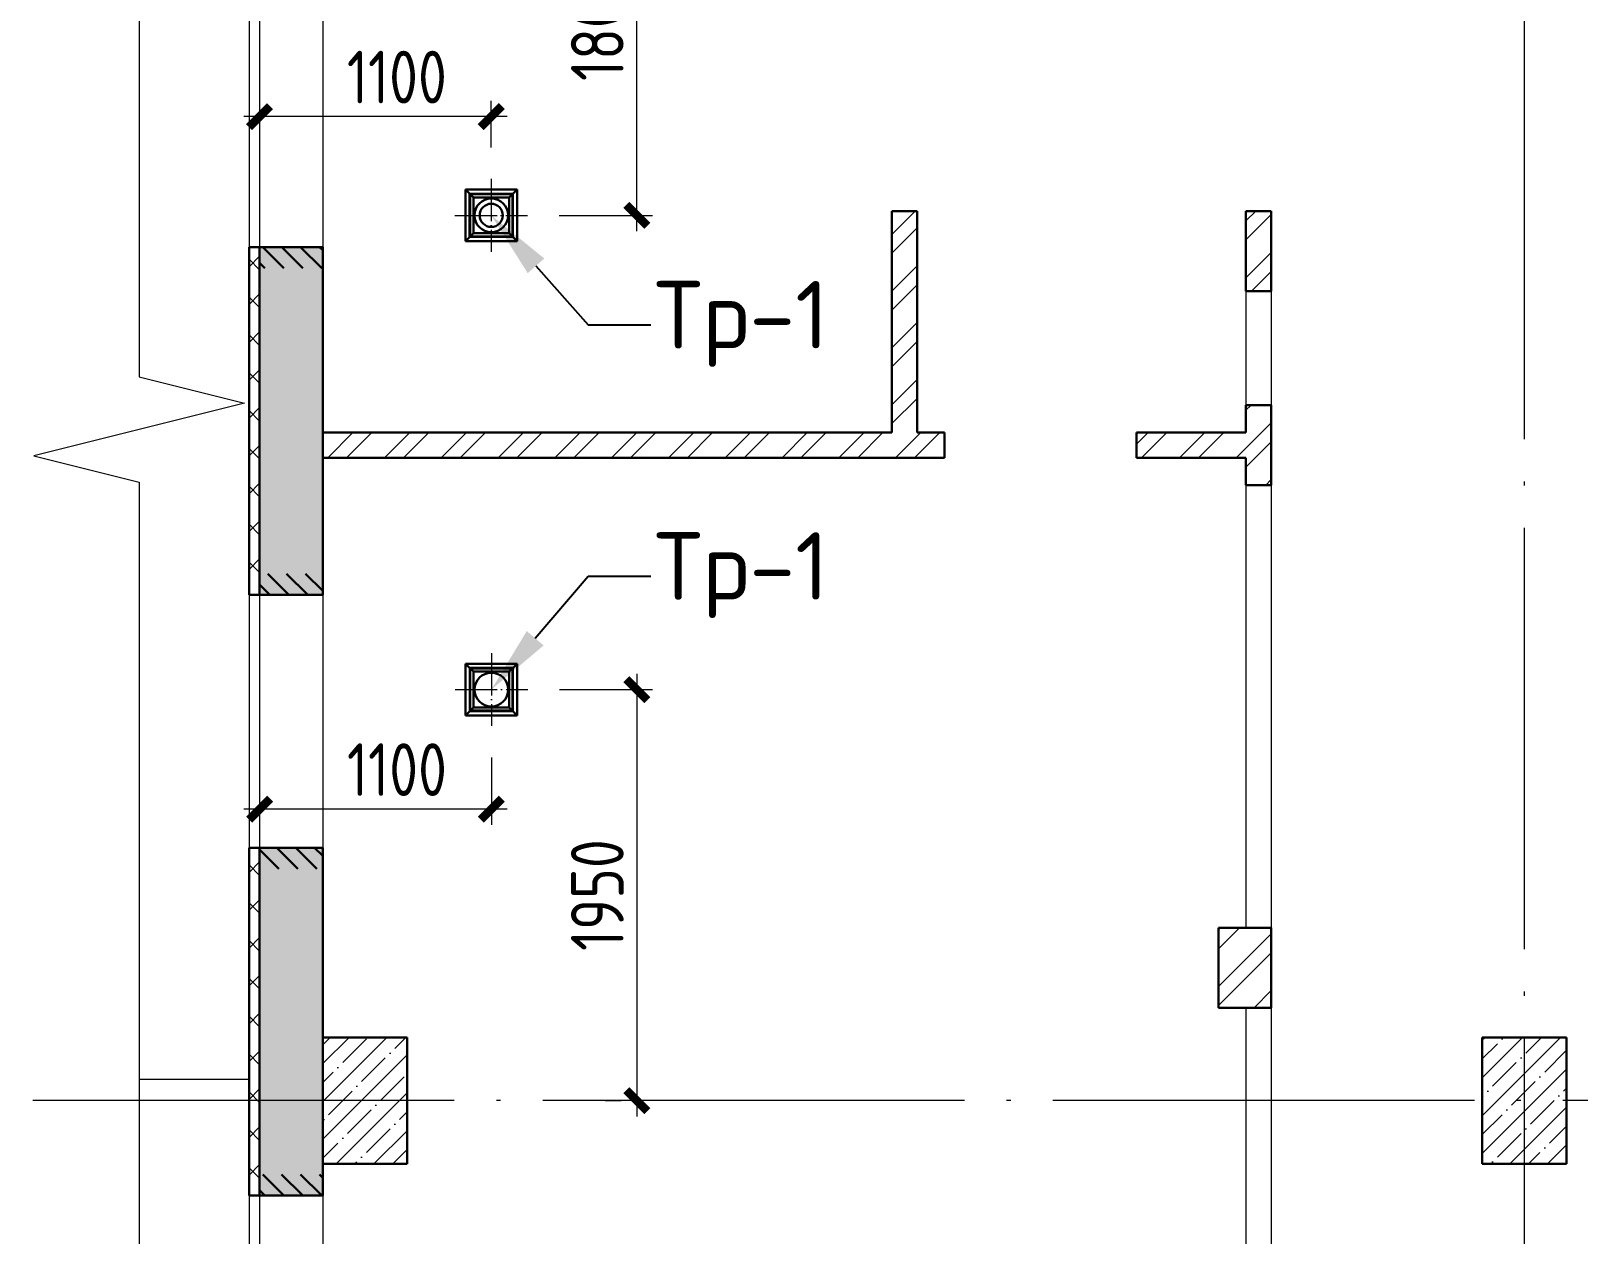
# Model space of a CAD drawing. Extents: x -965262 to 1142518, y -357520 to 71675.
# Drawn here: x 470913 to 478253, y -218838 to -213130 of the extents above; entities that cross this region are included whole.
import ezdxf
from ezdxf import colors
from ezdxf.entities.mleader import LeaderData, LeaderLine
from ezdxf.math import Vec2, Vec3

# ---------------------------------------------------------------- set-up
doc = ezdxf.new("R2010")
doc.units = 0
doc.header["$LTSCALE"] = 10
doc.linetypes.add('DOTE', pattern=[2.42, 2, -0.2, 0.02, -0.2])
doc.layers.get('0').update_dxf_attribs({"linetype": 'CONTINUOUS', "lineweight": 30})
doc.layers.get('Defpoints').update_dxf_attribs({"linetype": 'CONTINUOUS'})
doc.layers.add('DOTE', color=7, linetype='DOTE', lineweight=9)
doc.layers.add('Полы_лотки', color=7, linetype='CONTINUOUS', lineweight=30)
doc.styles.get("Standard").update_dxf_attribs({"font": 'isocpeur.ttf', "height": 300})
doc.styles.add('ГОСТ 2м', font='isocpeur.ttf', dxfattribs={"width": 0.8, "height": 250})
doc.dimstyles.new('ГОСТ 2м', dxfattribs={"dimtxt": 250, "dimasz": 100, "dimexe": 75, "dimexo": 150, "dimgap": 62.5, "dimtad": 1, "dimdec": 0, "dimtxsty": 'ГОСТ 2м', "dimblk": 'ARCHTICK', "dimcen": 150, "dimdle": 75, "dimclrd": 256, "dimclre": 256, "dimclrt": 256, "dimadec": 0, "dimazin": 0, "dimtfac": 1, "dimtdec": 0, "dimtmove": 0, "dimatfit": 3, "dimldrblk": 'OBLIQUE', "dimfxl": 1, "dimlwd": 15, "dimlwe": 15, "dimarcsym": 0})
pattern_1 = [(45, (417455.74, -221325.13), (-89.80256, 89.80256), []), (45, (417545.54, -221325.13), (-89.80256, 89.80256), [158.75, -31.75, 0, -31.75])]
pattern_2 = [(135, (417455.74, -221325.13), (-89.80256, -89.80256), []), (225, (417455.74, -221325.13), (89.80256, -89.80256), [])]
pattern_3 = [(135, (-328875.35, -311830.84), (-44.9012806, -44.9012806), [])]

# ---------------------------------------------------------------- blocks, each defined once
blk = doc.blocks.new('_ArchTick')
at = {"color": 0, "linetype": 'ByBlock', "lineweight": 0, "const_width": 0.4}
blk.add_lwpolyline([(-0.5, -0.5), (0.5, 0.5)], dxfattribs=at)
blk = doc.blocks.new('*D1989')
at = {"lineweight": 15, "transparency": 16777216}
for p, q in [((473097.8, -216577.4), (473097.8, -216897.3)), ((471998.2, -216672.3), (471998.2, -216747.3)), ((473172.8, -216822.3), (471923.2, -216822.3))]:
    blk.add_line(p, q, dxfattribs=at)
at = {"layer": 'Defpoints', "color": 0, "lineweight": 15, "transparency": 16777216}
for p in [(473097.8, -216427.4, 1421.3), (471998.2, -216822.3), (471998.2, -216822.3)]:
    blk.add_point(p, dxfattribs=at)
at = {"lineweight": 15, "transparency": 16777216, "xscale": 100, "yscale": 100, "zscale": 100, "rotation": 180}
blk.add_blockref('_ArchTick', (471998.2, -216822.3), dxfattribs=at)
at = {"lineweight": 15, "transparency": 16777216, "xscale": 100, "yscale": 100, "zscale": 100}
blk.add_blockref('_ArchTick', (473097.8, -216822.3), dxfattribs=at)
at = {"lineweight": 15, "transparency": 16777216, "insert": (472649.9, -216634.8), "char_height": 250, "attachment_point": 5, "style": 'ГОСТ 2м'}
blk.add_mtext('1100', dxfattribs=at)
blk = doc.blocks.new('_Oblique')
at = {"color": 0, "linetype": 'ByBlock', "lineweight": -2}
blk.add_line((-0.5, -0.5), (0.5, 0.5), dxfattribs=at)
blk = doc.blocks.new('*D1990')
at = {"lineweight": 15, "transparency": 16777216}
for p, q in [((473788, -216179.9), (473788, -218280.1)), ((473420.3, -216254.9), (473863, -216254.9)), ((473638, -218205.1), (473713, -218205.1))]:
    blk.add_line(p, q, dxfattribs=at)
at = {"layer": 'Defpoints', "color": 0, "lineweight": 15, "transparency": 16777216}
for p in [(473270.3, -216254.9, 1421.3), (473788, -218205.1), (473788, -218205.1)]:
    blk.add_point(p, dxfattribs=at)
at = {"lineweight": 15, "transparency": 16777216, "xscale": 100, "yscale": 100, "zscale": 100}
for p, rotation in [((473788, -216254.9), 90), ((473788, -218205.1), 270)]:
    blk.add_blockref('_ArchTick', p, dxfattribs=dict(at, rotation=rotation))
at = {"lineweight": 15, "transparency": 16777216, "insert": (473600.5, -217230), "char_height": 250, "attachment_point": 5, "rotation": 90, "style": 'ГОСТ 2м'}
blk.add_mtext('1950', dxfattribs=at)
blk = doc.blocks.new('*D1991')
at = {"lineweight": 15, "transparency": 16777216}
for p, q in [((471997.8, -213386.4), (471997.8, -213461.4)), ((473097.3, -213682.4), (473097.3, -213461.4)), ((473172.3, -213536.4), (471922.8, -213536.4))]:
    blk.add_line(p, q, dxfattribs=at)
at = {"layer": 'Defpoints', "color": 0, "lineweight": 15, "transparency": 16777216}
for p in [(471997.8, -213536.4), (471997.8, -213536.4), (473097.3, -213832.4, 1421.3)]:
    blk.add_point(p, dxfattribs=at)
at = {"lineweight": 15, "transparency": 16777216, "xscale": 100, "yscale": 100, "zscale": 100, "rotation": 180}
blk.add_blockref('_ArchTick', (471997.8, -213536.4), dxfattribs=at)
at = {"lineweight": 15, "transparency": 16777216, "xscale": 100, "yscale": 100, "zscale": 100}
blk.add_blockref('_ArchTick', (473097.3, -213536.4), dxfattribs=at)
at = {"lineweight": 15, "transparency": 16777216, "insert": (472649.5, -213348.9), "char_height": 250, "attachment_point": 5, "style": 'ГОСТ 2м'}
blk.add_mtext('1100', dxfattribs=at)
blk = doc.blocks.new('*D1992')
at = {"lineweight": 15, "transparency": 16777216}
for p, q in [((473788, -214079.9), (473788, -212130.1)), ((473638, -212205.1), (473713, -212205.1)), ((473419.8, -214004.9), (473863, -214004.9))]:
    blk.add_line(p, q, dxfattribs=at)
at = {"layer": 'Defpoints', "color": 0, "lineweight": 15, "transparency": 16777216}
for p in [(473788, -212205.1), (473788, -212205.1), (473269.8, -214004.9, 1421.3)]:
    blk.add_point(p, dxfattribs=at)
at = {"lineweight": 15, "transparency": 16777216, "xscale": 100, "yscale": 100, "zscale": 100}
for p, rotation in [((473788, -212205.1), 90), ((473788, -214004.9), 270)]:
    blk.add_blockref('_ArchTick', p, dxfattribs=dict(at, rotation=rotation))
at = {"lineweight": 15, "transparency": 16777216, "insert": (473600.5, -213105), "char_height": 250, "attachment_point": 5, "rotation": 90, "style": 'ГОСТ 2м'}
blk.add_mtext('1800', dxfattribs=at)

msp = doc.modelspace()

# ---------------------------------------------------------------- hatches: boundary and pattern name
at = {"lineweight": 15}
h = msp.add_hatch(dxfattribs=at)
h.set_pattern_fill('ANSI35', scale=40)
h.set_pattern_definition([(45, (504603.43, -206035.92), (-179.6051, 179.6051), []), (45, (504783.04, -206035.92), (-179.6051, 179.6051), [317.5, -63.5, 0, -63.5])])
h.paths.add_polyline_path([(505947.3, -205905.1), (503498.4, -205905.1), (503498.4, -206205.1), (505947.3, -206205.1)])
h.paths.add_polyline_path([(479498.4, -205905.1), (476498.4, -205905.1), (476498.4, -206205.1), (479498.4, -206205.1)])
h.paths.add_polyline_path([(485498.4, -205905.1), (482498.4, -205905.1), (482498.4, -206205.1), (485498.4, -206205.1)])
h.paths.add_polyline_path([(491498.4, -205905.1), (488498.4, -205905.1), (488498.4, -206205.1), (491498.4, -206205.1)])
h.paths.add_polyline_path([(497498.4, -205905.1), (494498.4, -205905.1), (494498.4, -206205.1), (497498.4, -206205.1)])
h.paths.add_polyline_path([(505947.3, -205905.1), (500498.4, -205905.1), (500498.4, -206205.1), (505947.3, -206205.1)])
h.paths.add_polyline_path([(507998.2, -205905.1), (507147.3, -205905.1), (507147.3, -206205.1), (507998.2, -206205.1)])
h.paths.add_polyline_path([(507998.2, -230305.1), (507998.2, -230205.1), (507698.2, -230205.1), (507698.2, -230205.1), (507298.2, -230205.1), (506498.2, -230205.1), (506498.2, -230505.1), (507998.2, -230505.1)])
h.paths.add_polyline_path([(503498.2, -230205.1), (503498.2, -230555.1), (500498.2, -230555.1), (500498.2, -230205.1)])
h.paths.add_polyline_path([(497498.2, -230205.1), (496198.2, -230205.1), (496198.2, -230205.1), (495798.2, -230205.1), (494498.2, -230205.1), (494498.2, -230505.1), (497498.2, -230505.1)])
h.paths.add_polyline_path([(491498.2, -230205.1), (490198.2, -230205.1), (490198.2, -230205.1), (489798.2, -230205.1), (488498.2, -230205.1), (488498.2, -230505.1), (491498.2, -230505.1)])
h.paths.add_polyline_path([(485498.2, -230205.1), (484198.2, -230205.1), (484198.2, -230205.1), (483798.2, -230205.1), (482498.2, -230205.1), (482498.2, -230505.1), (485498.2, -230505.1)])
h.paths.add_polyline_path([(479498.2, -230205.1), (478198.2, -230205.1), (478198.2, -230205.1), (477798.2, -230205.1), (476498.2, -230205.1), (476498.2, -230505.1), (479498.2, -230505.1)])
h.paths.add_polyline_path([(473498.2, -230205.1), (472698.2, -230205.1), (472698.2, -230205.1), (472298.2, -230205.1), (471998.2, -230389), (471998.2, -230505.1), (473498.2, -230505.1)])
h.paths.add_polyline_path([(472298.2, -219855.1), (471998.2, -219855.1), (471998.2, -220780.1), (472298.2, -220780.1), (472298.2, -220780.1)])
h.paths.add_polyline_path([(472298.2, -217005.1), (471998.2, -217005.1), (471998.2, -218655.1), (472298.2, -218655.1)])
h.paths.add_polyline_path([(472298.2, -215805.1), (471948.2, -215805.1), (471948.2, -214155.1), (472298.2, -214155.1)])
h.paths.add_polyline_path([(472298.2, -211305.1), (471998.2, -211305.1), (471998.2, -212955.1), (472298.2, -212955.1)])
h.paths.add_polyline_path([(472298.2, -208455.1), (471998.2, -208455.1), (471998.2, -210105.1), (472298.2, -210105.1)])
h.paths.add_polyline_path([(471998.2, -215805.1), (471948.2, -215805.1), (471948.2, -214155.1), (471998.2, -214155.1)])
h.paths.add_polyline_path([(472298.2, -230205.1), (471998.2, -230389), (471998.2, -228704.9), (472298.2, -228704.9)])
h.paths.add_polyline_path([(471998.2, -225704.9), (471998.2, -223780.1), (472298.2, -223780.1), (472298.2, -225704.9)])
h.paths.add_polyline_path([(471998.2, -207255.1), (471998.2, -205905.1), (473498.4, -205905.1), (473498.4, -206205.1), (472298.2, -206206), (472298.2, -207255.1)])
h.paths.add_polyline_path([(500498.2, -230505.1), (503498.2, -230505.1), (503498.2, -230555.1), (500498.2, -230555.1)])
h = msp.add_hatch(dxfattribs=at)
h.set_pattern_fill('ANSI32', scale=20)
h.set_pattern_definition([(45, (1218641.28, -223984.9), (-134.70384, 134.70384), []), (45, (1218731.08, -223984.9), (-134.70384, 134.70384), [])])
h.paths.add_polyline_path([(478198.2, -219995.1), (476797.8, -219995.1), (476797.8, -219865.1), (476677.8, -219865.1), (476677.8, -219995.1), (472298.2, -219995.1), (472298.2, -220115.1), (477948.2, -220115.1), (477948.2, -220375.1), (478198.2, -220375.1)], flags=17)
h.paths.add_polyline_path([(478198.2, -219995.1), (476798.2, -219995.1), (476798.2, -219865.1), (476678.2, -219865.1), (476678.2, -219995.1), (472298.2, -219995.1), (472298.2, -220115.1), (477948.2, -220115.1), (477948.2, -220375.1), (478198.2, -220375.1)], flags=16)
h.paths.add_polyline_path([(499188.2, -216605.1), (499058.2, -216605.1), (499058.2, -216735.1), (499188.2, -216735.1)], flags=17)
h.paths.add_polyline_path([(499188.2, -216605.1), (499058.2, -216605.1), (499058.2, -216735.1), (499188.2, -216735.1)], flags=16)
h.paths.add_polyline_path([(503518.2, -227685.1), (503398.2, -227685.1), (503398.2, -227975.1), (503518.2, -227975.1)], flags=17)
h.paths.add_polyline_path([(472698.2, -212025.1), (472698.2, -211905.1), (475247.8, -211905.2), (475247.8, -212025.1), (475117.8, -212025.1), (475117.8, -213075.1), (474997.8, -213075.1), (474997.8, -212025.1), (472698.2, -212025.1)])
h.paths.add_polyline_path([(476677.8, -212155.2), (476677.8, -212025.1), (476157.8, -212025.1), (476157.8, -211905.1), (476677.8, -211905.1), (476677.8, -208105.1), (476797.8, -208107.7), (476797.8, -208235.1), (476927.8, -208235.1), (476927.8, -208355.1), (476797.8, -208355.1), (476797.7, -212155.2), (476677.8, -212155.2)])
h.paths.add_polyline_path([(476677.8, -213075.1), (476677.8, -212695.2), (476797.8, -212695.2), (476797.8, -213075.1)])
h.paths.add_polyline_path([(476677.8, -214364.9), (476677.8, -213985.1), (476797.8, -213985.1), (476797.8, -214364.9), (476677.8, -214364.9)])
h.paths.add_polyline_path([(472298.2, -215155.1), (472298.2, -215035.2), (474997.8, -215035.2), (474997.8, -213985.1), (475117.8, -213985.1), (475117.8, -215035), (475247.8, -215035.1), (475247.8, -215155.1), (472298.2, -215155.1)])
h.paths.add_polyline_path([(476677.8, -215285.1), (476677.8, -215155.1), (476158, -215155.1), (476158, -215035.1), (476677.8, -215035.1), (476677.8, -214904.9), (476797.8, -214904.9), (476797.8, -215285.1), (476677.8, -215285.1)])
h.paths.add_polyline_path([(476547.8, -217765), (476547.8, -217385), (476797.8, -217385), (476797.8, -217765)])
h.paths.add_polyline_path([(472298.2, -220115.1), (472298.2, -219995.1), (476678.6, -219995.1), (476678.6, -219865.1), (476797.8, -219864.8), (476798.7, -219995.1), (478198.2, -219995.1), (478198.2, -220375.1), (477948.2, -220375.1), (477948.2, -220115.1), (472298.2, -220115.1)])
h.paths.add_polyline_path([(472697.8, -224105.1), (472698.2, -223985.1), (477798.2, -223985.1), (477798.2, -224105.1), (472698.2, -224105.1)])
h.paths.add_polyline_path([(477948.2, -223905.1), (477948.2, -223385.1), (478198.2, -223385.1), (478198.2, -223905.1)])
h.paths.add_polyline_path([(476677.8, -206905.1), (476677.8, -206205.1), (476797.8, -206205.1), (476797.8, -206905.1)])
h.paths.add_polyline_path([(477837.8, -208355.1), (477837.8, -208235.1), (478253.3, -208235.1), (478253.3, -208355.1)])
h.paths.add_polyline_path([(480743.3, -208355.1), (480743.3, -208235.1), (481250.7, -208235.1), (481253.2, -208355.1)])
h.paths.add_polyline_path([(483743.3, -208355.1), (483743.3, -208235.1), (484253.2, -208235.1), (484253.2, -208355.1)])
h.paths.add_polyline_path([(486743.3, -208355.1), (486743.3, -208235.1), (487253.2, -208235.1), (487253.2, -208355.1)])
h.paths.add_polyline_path([(489743.3, -208355.1), (489743.3, -208235.1), (490253.2, -208235.1), (490253.2, -208355.1)])
h.paths.add_polyline_path([(492743.3, -208355.1), (492743.3, -208235.1), (493253.2, -208235.1), (493253.2, -208355.1)])
h.paths.add_polyline_path([(495743.3, -208355.1), (495743.3, -208235.1), (496253.2, -208235.1), (496253.2, -208355.1)])
h.paths.add_polyline_path([(498808.2, -208355.1), (498808.2, -208235.1), (499188.2, -208235.1), (499188.2, -208355.1), (499058.2, -208355.1), (499058.2, -208615.1), (498938.2, -208615.1), (498938.2, -208355.1)])
h.paths.add_polyline_path([(501743.3, -208355.1), (501743.3, -208235.1), (502253.2, -208235.1), (502253.2, -208355.1)])
h.paths.add_polyline_path([(504808.2, -208355.1), (504808.2, -208235.1), (507998.2, -208235.1), (507998.2, -208355.1)])
h.paths.add_polyline_path([(498938.2, -211110.1), (498938.2, -210730.1), (499188.2, -210730.1), (499188.2, -211110.1)])
h.paths.add_polyline_path([(498938.2, -213605.1), (498938.2, -213225.1), (499188.2, -213225.1), (499188.2, -213605.1)])
h.paths.add_polyline_path([(498938.2, -216985.1), (498938.2, -216605.1), (499188.2, -216605.1), (499188.2, -216855.1), (499058.2, -216855.1), (499058.2, -216985.1)])
h.paths.add_polyline_path([(500238.2, -216855.1), (500238.2, -216735.1), (500618.2, -216735.1), (500618.2, -216855.1)])
h.paths.add_polyline_path([(501668.2, -216855.1), (501668.2, -216735.1), (501918.2, -216735.1), (501918.2, -217905.1), (501798.2, -217905.1), (501798.2, -216855.1)])
h.paths.add_polyline_path([(502198.2, -218505.1), (502198.2, -218385.1), (507298.2, -218385.1), (507298.2, -218505.1)])
h.paths.add_polyline_path([(507698.2, -218505.1), (507698.2, -218385.1), (507998.2, -218385.1), (507998.2, -218505.1)])
h.paths.add_polyline_path([(501668.2, -221845.1), (501668.2, -221725.1), (501798.2, -221725.1), (501798.2, -220570.1), (501918.2, -220570.1), (501918.2, -221725.1), (507998.2, -221725.1), (507998.2, -221845.1)])
h.paths.add_polyline_path([(501798.2, -219660.1), (501798.2, -218505.1), (501918.2, -218505.1), (501918.2, -219660.1)])
h.paths.add_polyline_path([(498938.2, -219480.1), (498938.2, -219100.1), (499188.2, -219100.1), (499188.2, -219480.1)])
h.paths.add_polyline_path([(498938.2, -221845.1), (498938.2, -221595.1), (499058.2, -221595.1), (499058.2, -221725.1), (500758.2, -221725.1), (500758.2, -221845.1)])
h.paths.add_polyline_path([(507698.2, -224025.1), (507698.2, -223905.1), (507998.2, -223905.1), (507998.2, -224025.1), (507698.2, -224025.1)])
h.paths.add_polyline_path([(507698.2, -224505.1), (507698.2, -224385.1), (507998.2, -224385.1), (507998.2, -224505.1), (507698.2, -224505.1)])
h.paths.add_polyline_path([(503398.2, -227975.1), (503398.2, -224665.1), (506098.2, -224665.1), (506098.2, -225885.1), (507998.2, -225885.1), (507998.2, -226005.1), (505978.2, -226005.1), (505978.2, -224785.1), (503518.2, -224785.1), (503518.2, -227975.1)])
h.paths.add_polyline_path([(501417.8, -229135.1), (501417.8, -229015.1), (503398.2, -229015.1), (503398.2, -228885.1), (503518.2, -228885.1), (503518.2, -229135.1), (501417.8, -229135.1)])
h.paths.add_polyline_path([(501297.8, -230205.1), (501297.8, -229395.1), (501417.8, -229395.1), (501417.8, -230205.1)])
h.paths.add_polyline_path([(476678.6, -219995.1), (476678.2, -219995.1), (476678.2, -219865.1), (476678.6, -219865.1)], flags=16)
h.paths.add_polyline_path([(476798.7, -219995.1), (476798.2, -219995.1), (476798.2, -219865.1), (476798.7, -219865.1)], flags=16)
h.paths.add_polyline_path([(503518.2, -227685.1), (503398.2, -227685.1), (503398.2, -227675.1), (503518.2, -227675.1)], flags=17)
h = msp.add_hatch(dxfattribs=at)
h.set_pattern_fill('ANSI37', scale=40, angle=90)
h.set_pattern_definition(pattern_2)
h.paths.add_polyline_path([(471998.2, -214155.1), (471948.2, -214155.1), (471948.2, -215805.1), (471998.2, -215805.1)])
h = msp.add_hatch()
h.set_pattern_fill('ANSI31', scale=20, angle=90)
h.set_pattern_definition(pattern_3)
h.paths.add_polyline_path([(471998.2, -214155.1), (472298.2, -214155.1), (472298.2, -214255.1), (471998.2, -214255.1)])
h = msp.add_hatch()
h.set_pattern_fill('ANSI31', scale=20, angle=90)
h.set_pattern_definition(pattern_3)
h.paths.add_polyline_path([(471998.2, -215705.1), (472298.2, -215705.1), (472298.2, -215805.1), (471998.2, -215805.1)])
h = msp.add_hatch(dxfattribs=at)
h.set_pattern_fill('ANSI37', scale=40, angle=90)
h.set_pattern_definition(pattern_2)
h.paths.add_polyline_path([(471998.2, -217005.1), (471948.2, -217005.1), (471948.2, -218655.1), (471998.2, -218655.1)])
h = msp.add_hatch()
h.set_pattern_fill('ANSI31', scale=20, angle=90)
h.set_pattern_definition(pattern_3)
h.paths.add_polyline_path([(471998.2, -217005.1), (472298.2, -217005.1), (472298.2, -217105.1), (471998.2, -217105.1)])
h = msp.add_hatch(dxfattribs=at)
h.set_pattern_fill('ANSI35', scale=20, style=0)
h.set_pattern_definition(pattern_1)
h.paths.add_polyline_path([(472698.2, -217905.1), (472298.2, -217905.1), (472298.2, -218505.1), (472698.2, -218505.1)])
h = msp.add_hatch(dxfattribs=at)
h.set_pattern_fill('ANSI35', scale=20, style=0)
h.set_pattern_definition(pattern_1)
h.paths.add_polyline_path([(478198.2, -217905.1), (477798.2, -217905.1), (477798.2, -218505.1), (478198.2, -218505.1)])
h = msp.add_hatch()
h.set_pattern_fill('ANSI31', scale=20, angle=90)
h.set_pattern_definition(pattern_3)
h.paths.add_polyline_path([(471998.2, -218555.1), (472298.2, -218555.1), (472298.2, -218655.1), (471998.2, -218655.1)])

# ---------------------------------------------------------------- linework, layer by layer
at = {"color": 5, "lineweight": 15, "ltscale": 10, "extrusion": (1, 0, 0)}
for p, q in [((471426.7, -200967.3, 13061.6), (471426.7, -214771.6, 13061.6)), ((471426.7, -215271.6, 13061.6), (471426.7, -231075.9, 13061.6))]:
    msp.add_line(p, q, dxfattribs=at)
at = {"color": 7, "lineweight": 15}
for p, q in [((471948.2, -212955.1, 11223.1), (471948.2, -214155.1, 11223.1)), ((471998.2, -212955.1, 11223.1), (471998.2, -214155.1, 11223.1)), ((472298.2, -212955.1, 11223.1), (472298.2, -214155.1, 11223.1)), ((476677.8, -214364.9, 11253.1), (476677.8, -214904.9, 11253.1)), ((476797.8, -214364.9, 11253.1), (476797.8, -214904.9, 11253.1)), ((476677.8, -215285.1, 11253.1), (476677.8, -217385, 11253.1)), ((476797.8, -215285.1, 11253.1), (476797.8, -217385, 11253.1)), ((471948.2, -215805.1, 11223.1), (471948.2, -217005.1, 11223.1)), ((471998.2, -215805.1, 11223.1), (471998.2, -217005.1, 11223.1)), ((472298.2, -215805.1, 11223.1), (472298.2, -217005.1, 11223.1)), ((476677.8, -217765, 11253.1), (476677.8, -219865.1, 11253.1)), ((476797.8, -217765, 11283.1), (476797.8, -219865.1, 11283.1)), ((471948.2, -218105.1, 11223.1), (471426.7, -218105.1, 11244.5)), ((471948.2, -218655.1, 11223.1), (471948.2, -219855.1, 11223.1)), ((471998.2, -218655.1, 11223.1), (471998.2, -219855.1, 11223.1)), ((472298.2, -218655.1, 11223.1), (472298.2, -219855.1, 11223.1))]:
    msp.add_line(p, q, dxfattribs=at)
at = {"color": 5}
for p, q in [((472974.8, -213882.4, 11223.1), (473219.8, -213882.4, 11223.1)), ((472974.8, -214127.4, 11223.1), (472974.8, -213882.4, 11223.1)), ((472974.8, -213882.4, 11223.1), (473012.3, -213919.9, 11223.1)), ((473219.8, -213882.4, 11223.1), (473182.3, -213919.9, 11223.1)), ((473219.8, -214127.4, 11223.1), (473219.8, -213882.4, 11223.1)), ((473199.8, -213902.4, 11223.1), (472994.8, -213902.4, 11223.1)), ((472994.8, -213902.4, 11223.1), (472994.8, -214107.4, 11223.1)), ((473182.3, -213919.9, 11223.1), (473012.3, -213919.9, 11223.1)), ((473012.3, -213919.9, 11223.1), (473012.3, -214089.9, 11223.1)), ((473182.3, -213919.9, 11223.1), (473182.3, -214089.9, 11223.1)), ((473199.8, -214107.4, 11223.1), (473199.8, -213902.4, 11223.1)), ((472974.8, -214127.4, 11223.1), (473012.3, -214089.9, 11223.1)), ((473182.3, -214089.9, 11223.1), (473012.3, -214089.9, 11223.1)), ((473219.8, -214127.4, 11223.1), (473182.3, -214089.9, 11223.1)), ((472974.8, -214127.4, 11223.1), (473219.8, -214127.4, 11223.1)), ((472994.8, -214107.4, 11223.1), (473199.8, -214107.4, 11223.1)), ((472975.3, -216132.4, 11223.1), (473220.3, -216132.4, 11223.1)), ((472975.3, -216377.4, 11223.1), (472975.3, -216132.4, 11223.1)), ((472975.3, -216132.4, 11223.1), (473012.8, -216169.9, 11223.1)), ((473200.3, -216152.4, 11223.1), (472995.3, -216152.4, 11223.1)), ((472995.3, -216152.4, 11223.1), (472995.3, -216357.4, 11223.1)), ((473220.3, -216132.4, 11223.1), (473182.8, -216169.9, 11223.1)), ((473200.3, -216357.4, 11223.1), (473200.3, -216152.4, 11223.1)), ((473220.3, -216377.4, 11223.1), (473220.3, -216132.4, 11223.1)), ((473182.8, -216169.9, 11223.1), (473012.8, -216169.9, 11223.1)), ((473012.8, -216169.9, 11223.1), (473012.8, -216339.9, 11223.1)), ((473182.8, -216169.9, 11223.1), (473182.8, -216339.9, 11223.1)), ((472975.3, -216377.4, 11223.1), (473012.8, -216339.9, 11223.1)), ((472975.3, -216377.4, 11223.1), (473220.3, -216377.4, 11223.1)), ((472995.3, -216357.4, 11223.1), (473200.3, -216357.4, 11223.1)), ((473182.8, -216339.9, 11223.1), (473012.8, -216339.9, 11223.1)), ((473220.3, -216377.4, 11223.1), (473182.8, -216339.9, 11223.1))]:
    msp.add_line(p, q, dxfattribs=at)
at = {"color": 5, "ltscale": 100}
for p, q in [((472997.8, -213904.9, 11223.1), (472997.8, -214104.9, 11223.1)), ((472997.8, -213904.9, 11223.1), (473197.8, -213904.9, 11223.1)), ((473197.8, -213904.9, 11223.1), (473197.8, -214104.9, 11223.1)), ((472997.8, -214104.9, 11223.1), (473197.8, -214104.9, 11223.1)), ((472997.8, -216154.9, 11223.1), (472997.8, -216354.9, 11223.1)), ((472997.8, -216154.9, 11223.1), (473197.8, -216154.9, 11223.1)), ((473197.8, -216154.9, 11223.1), (473197.8, -216354.9, 11223.1)), ((472997.8, -216354.9, 11223.1), (473197.8, -216354.9, 11223.1))]:
    msp.add_line(p, q, dxfattribs=at)
at = {"color": 7}
for p, q in [((474997.8, -213985.1, 11253.1), (475117.8, -213985.1, 11253.1)), ((474997.8, -215035.1, 11253.1), (474997.8, -213985.1, 11253.1)), ((475117.8, -213985.1, 11253.1), (475117.8, -215035.1, 11253.1)), ((476677.8, -214364.9, 11253.1), (476677.8, -213985.1, 11253.1)), ((476677.8, -213985.1, 11253.1), (476797.8, -213985.1, 11253.1)), ((476797.8, -213985.1, 11253.1), (476797.8, -214364.9, 11253.1)), ((472298.2, -214155.1, 11223.1), (471948.2, -214155.1, 11223.1)), ((471948.2, -214155.1, 11223.1), (471948.2, -215805.1, 11223.1)), ((471998.2, -214155.1, 11223.1), (471998.2, -215805.1, 11223.1)), ((472298.2, -214155.1, 11223.1), (472298.2, -215805.1, 11223.1)), ((476677.8, -214364.9, 11253.1), (476677.8, -214364.9, 11253.1)), ((476797.8, -214364.9, 11253.1), (476677.8, -214364.9, 11253.1)), ((476677.8, -215034.8, 11253.1), (476677.8, -214904.9, 11253.1)), ((476677.8, -214904.9, 11253.1), (476797.8, -214904.9, 11253.1)), ((476797.8, -214904.9, 11253.1), (476797.8, -215285.1, 11253.1)), ((472298.2, -215035.2, 11253.1), (474997.8, -215035.1, 11253.1)), ((472298.2, -215155.1, 11253.1), (472298.2, -215035.2, 11253.1)), ((475117.8, -215035.1, 11253.1), (475247.8, -215035.1, 11253.1)), ((475247.8, -215035.1, 11253.1), (475248, -215155.1, 11253.1)), ((476157.8, -215155.1, 11253.1), (476158, -215035.1, 11253.1)), ((476158, -215035.1, 11253.1), (476677.8, -215034.8, 11253.1)), ((475248, -215155.1, 11253.1), (472298.2, -215155.1, 11253.1)), ((472298.2, -215155.1, 11253.1), (472298.2, -215155.1, 11253.1)), ((476158, -215155.1, 11253.1), (476157.8, -215155.1, 11253.1)), ((476677.8, -215155.1, 11253.1), (476158, -215155.1, 11253.1)), ((476677.8, -215285.1, 11253.1), (476677.8, -215155.1, 11253.1)), ((476797.8, -215285.1, 11253.1), (476677.8, -215285.1, 11253.1)), ((471948.2, -215805.1, 11223.1), (472298.2, -215805.1, 11223.1)), ((472298.2, -217005.1, 11223.1), (471948.2, -217005.1, 11223.1)), ((471948.2, -217005.1, 11223.1), (471948.2, -218655.1, 11223.1)), ((471998.2, -217005.1, 11223.1), (471998.2, -218655.1, 11223.1)), ((472298.2, -217005.1, 11223.1), (472298.2, -218655.1, 11223.1)), ((476547.8, -217765, 11253.1), (476547.8, -217385, 11253.1)), ((476547.8, -217385, 11253.1), (476797.8, -217385, 11253.1)), ((476797.8, -217385, 11253.1), (476797.8, -217765, 11253.1)), ((476797.8, -217765, 11253.1), (476547.8, -217765, 11253.1)), ((476547.8, -217765, 11253.1), (476547.8, -217765, 11253.1)), ((472298.2, -217905.1, 11253.1), (472298.2, -218505.1, 11253.1)), ((471948.2, -218655.1, 11223.1), (472298.2, -218655.1, 11223.1))]:
    msp.add_line(p, q, dxfattribs=at)
at = {"color": 7, "lineweight": 30}
for p, q in [((472698.2, -217905.1, 11253.1), (472298.2, -217905.1, 11253.1)), ((472698.2, -218505.1, 11253.1), (472698.2, -217905.1, 11253.1)), ((477798.2, -217905.1, 11253.1), (477798.2, -218505.1, 11253.1)), ((478198.2, -217905.1, 11253.1), (477798.2, -217905.1, 11253.1)), ((478198.2, -218505.1, 11253.1), (478198.2, -217905.1, 11253.1)), ((472298.2, -218505.1, 11253.1), (472698.2, -218505.1, 11253.1)), ((477798.2, -218505.1, 11253.1), (478198.2, -218505.1, 11253.1))]:
    msp.add_line(p, q, dxfattribs=at)
at = {"color": 5, "lineweight": 15, "ltscale": 10, "elevation": 13061.6}
for points in [[(471426.7, -214771.6), (471926.7, -214896.6)], [(471926.7, -214896.6), (470926.7, -215146.6)], [(470926.7, -215146.6), (471426.7, -215271.6)]]:
    msp.add_lwpolyline(points, dxfattribs=at)
at = {"color": 5}
for centre, radius in [((473097.3, -214004.9, 11223.1), 80), ((473097.3, -214004.9, 11223.1), 55), ((473097.8, -216254.9, 11223.1), 80)]:
    msp.add_circle(centre, radius, dxfattribs=at)
at = {"layer": 'DOTE', "color": 7, "ltscale": 100, "extrusion": (0, -1, 0)}
for p, q in [((471998.2, -200967.3, 9801.8), (471998.2, -232155.4, 9801.8)), ((477998.2, -200967.3, 9801.8), (477998.2, -232155.4, 9801.8))]:
    msp.add_line(p, q, dxfattribs=at)
at = {"layer": 'DOTE', "color": 7, "ltscale": 10}
for p, q in [((473097.3, -213832.4, 11223.1), (473097.3, -214177.4, 11223.1)), ((472924.8, -214004.9, 11223.1), (473269.8, -214004.9, 11223.1)), ((473097.8, -216082.4, 11223.1), (473097.8, -216427.4, 11223.1)), ((472925.3, -216254.9, 11223.1), (473270.3, -216254.9, 11223.1))]:
    msp.add_line(p, q, dxfattribs=at)
at = {"layer": 'DOTE', "color": 7, "ltscale": 100}
msp.add_line((509221.8, -218205.1, 9801.8), (470250, -218205.1, 9801.8), dxfattribs=at)

# ---------------------------------------------------------------- dimensions: what is measured, and where the dimension line sits
at = {"lineweight": 15}
for base, p1, p2, picture, middle in [((473788, -212205.1, 9801.8), (473269.8, -214004.9, 11223.1), (473788, -212205.1, 9801.8), '*D1992', (473600.5, -213105, 9801.8)), ((473788, -218205.1, 9801.8), (473270.3, -216254.9, 11223.1), (473788, -218205.1, 9801.8), '*D1990', (473600.5, -217230, 9801.8))]:
    dim = msp.add_linear_dim(base=base, p1=p1, p2=p2, angle=90, dimstyle='ГОСТ 2м', dxfattribs=at)
    dim.commit()
    dim.dimension.update_dxf_attribs({"geometry": picture, "text_midpoint": middle})
for base, p1, p2, picture, middle in [((471997.772, -213536.4368, 9801.825), (473097.3149, -213832.3934, 11223.115), (471997.772, -213536.4368, 9801.825), '*D1991', (472649.4541, -213536.4368, 9801.825)), ((471998.2, -216822.3, 9801.8), (473097.8, -216427.4, 11223.1), (471998.2, -216822.3, 9801.8), '*D1989', (472649.9, -216822.3, 9801.8))]:
    dim = msp.add_linear_dim(base=base, p1=p1, p2=p2, dimstyle='ГОСТ 2м', dxfattribs=at)
    dim.commit()
    dim.dimension.update_dxf_attribs({"geometry": picture, "text_midpoint": middle, "dimtype": 160})

# ---------------------------------------------------------------- leaders
at = {"layer": 'Полы_лотки', "color": 5, "lineweight": 15}
ml = msp.add_multileader_mtext('Standard', dxfattribs=at)
ml.set_content('Тр-1', color=5)
ml.set_leader_properties()
ml.build(insert=Vec2(0, 0))
ml.multileader.update_dxf_attribs({"has_text_frame": 1, "text_right_attachment_type": 6, "dogleg_length": 36, "arrow_head_size": 320})
ctx = ml.context
ctx.base_point, ctx.char_height, ctx.arrow_head_size, ctx.landing_gap_size, ctx.plane_origin = Vec3(473855.1, -214524.4, 11223.1), 320, 320, 16, Vec3(455943.8, -224722.4, 11223.1)
ctx.right_attachment = 6
notes = []
notes.append((ctx, [(0, (1, 1, 0), (473557.6, -214524.4, 11223.1), (1, 0), 297.5, [(0, [(473097.3, -214004.9, 11223.1)], 0, [])])]))
ctx.mtext.insert, ctx.mtext.defined_height, ctx.mtext.flow_direction = Vec3(473871.1, -214316.4, 11223.1), 8269.8, 5
ml = msp.add_multileader_mtext('Standard', dxfattribs=at)
ml.set_content('Тр-1', color=5)
ml.set_leader_properties()
ml.build(insert=Vec2(0, 0))
ml.multileader.update_dxf_attribs({"has_text_frame": 1, "text_right_attachment_type": 6, "dogleg_length": 36, "arrow_head_size": 320})
ctx = ml.context
ctx.base_point, ctx.char_height, ctx.arrow_head_size, ctx.landing_gap_size, ctx.plane_origin = Vec3(473855.1, -215716.5, 11223.1), 320, 320, 16, Vec3(455943.8, -225914.5, 11223.1)
ctx.right_attachment = 6
notes.append((ctx, [(0, (1, 1, 0), (473557.6, -215716.5, 11223.1), (1, 0), 297.5, [(0, [(473097.8, -216254.9, 11223.1)], 0, [])])]))
ctx.mtext.insert, ctx.mtext.defined_height, ctx.mtext.flow_direction = Vec3(473871.1, -215508.5, 11223.1), 8269.8, 5
for ctx, leaders in notes:
    for number, flags, end, landing, length, lines in leaders:
        leader = LeaderData()
        leader.index, (leader.has_last_leader_line, leader.has_dogleg_vector, leader.attachment_direction) = number, flags
        leader.last_leader_point, leader.dogleg_vector, leader.dogleg_length = Vec3(end), Vec3(landing), length
        for number, points, colour, breaks in lines:
            line = LeaderLine()
            line.index, line.vertices, line.color, line.breaks = number, Vec3.list(points), colors.encode_raw_color(colour), breaks
            leader.lines.append(line)
        ctx.leaders.append(leader)

doc.saveas('drawing.dxf')
